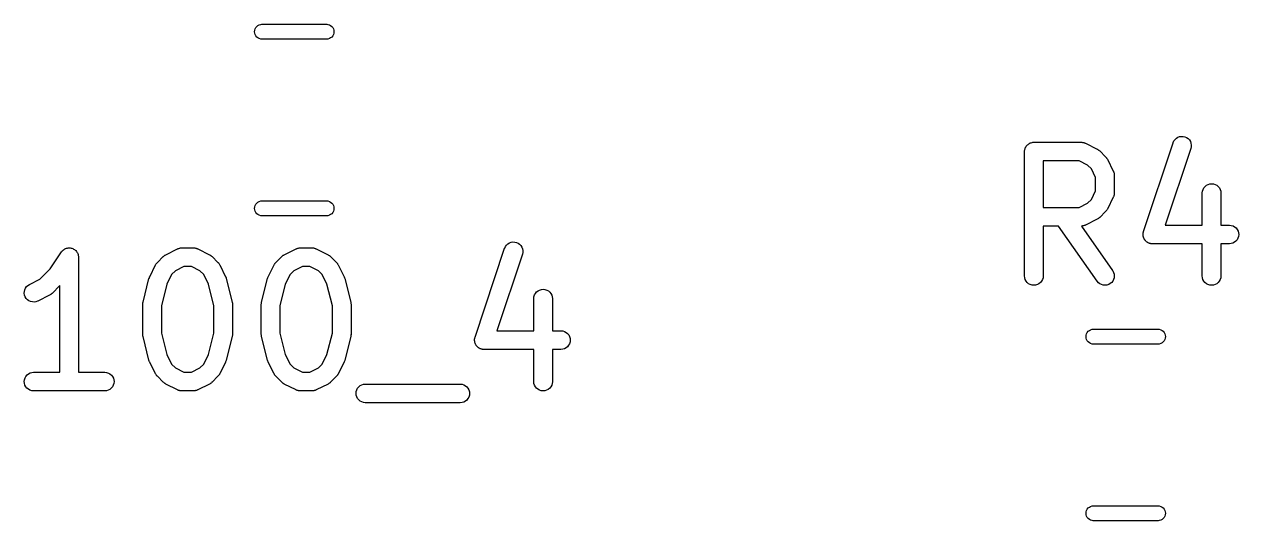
# Model space of a CAD drawing. Extents: x 2.32 to 8.97, y -5.76 to -1.53.
# Drawn here: x 6.1156 to 6.4999, y -3.0971 to -2.94 of the extents above; entities that cross this region are included whole.
import ezdxf

# ---------------------------------------------------------------- set-up
doc = ezdxf.new("R2010")
doc.units = 0
doc.header["$MEASUREMENT"] = 0
doc.layers.add('BLACK', color=7, linetype='CONTINUOUS')

msp = doc.modelspace()

# ---------------------------------------------------------------- linework, layer by layer
at = {"layer": 'BLACK', "linetype": 'CONTINUOUS'}
for p, q in [((6.18845, -2.94235), (6.18849, -2.94188)), ((6.18849, -2.94281), (6.18845, -2.94235)), ((6.18849, -2.94188), (6.18863, -2.94144)), ((6.18863, -2.94326), (6.18849, -2.94281)), ((6.18863, -2.94144), (6.18885, -2.94103)), ((6.18885, -2.94367), (6.18863, -2.94326)), ((6.18885, -2.94103), (6.18914, -2.94067)), ((6.18914, -2.94067), (6.1895, -2.94037)), ((6.1895, -2.94037), (6.18991, -2.94015)), ((6.18991, -2.94015), (6.19036, -2.94002)), ((6.19036, -2.94002), (6.1907, -2.93999)), ((6.1907, -2.93999), (6.2113, -2.93999)), ((6.2113, -2.93999), (6.21164, -2.94002)), ((6.21164, -2.94002), (6.21209, -2.94015)), ((6.21209, -2.94015), (6.2125, -2.94037)), ((6.2125, -2.94037), (6.21286, -2.94067)), ((6.21286, -2.94067), (6.21315, -2.94103)), ((6.21315, -2.94103), (6.21337, -2.94144)), ((6.21337, -2.94326), (6.21315, -2.94367)), ((6.21337, -2.94144), (6.21351, -2.94188)), ((6.21351, -2.94281), (6.21337, -2.94326)), ((6.21351, -2.94188), (6.21355, -2.94235)), ((6.21355, -2.94235), (6.21351, -2.94281)), ((6.18914, -2.94403), (6.18885, -2.94367)), ((6.1895, -2.94432), (6.18914, -2.94403)), ((6.18991, -2.94454), (6.1895, -2.94432)), ((6.19036, -2.94468), (6.18991, -2.94454)), ((6.1907, -2.94471), (6.19036, -2.94468)), ((6.2113, -2.94471), (6.1907, -2.94471)), ((6.21164, -2.94468), (6.2113, -2.94471)), ((6.21209, -2.94454), (6.21164, -2.94468)), ((6.2125, -2.94432), (6.21209, -2.94454)), ((6.21286, -2.94403), (6.2125, -2.94432)), ((6.21315, -2.94367), (6.21286, -2.94403)), ((6.43277, -2.9784), (6.43295, -2.97818)), ((6.43295, -2.97818), (6.43296, -2.97818)), ((6.43296, -2.97818), (6.43297, -2.97817)), ((6.43297, -2.97817), (6.43318, -2.978)), ((6.43318, -2.978), (6.4334, -2.97782)), ((6.4334, -2.97782), (6.43341, -2.97782)), ((6.43341, -2.97781), (6.43366, -2.97768)), ((6.43341, -2.97782), (6.43341, -2.97781)), ((6.43366, -2.97768), (6.43391, -2.97755)), ((6.43391, -2.97755), (6.43392, -2.97755)), ((6.43392, -2.97755), (6.43393, -2.97754)), ((6.43393, -2.97754), (6.43419, -2.97746)), ((6.43419, -2.97746), (6.43446, -2.97738)), ((6.43446, -2.97738), (6.43447, -2.97738)), ((6.43447, -2.97738), (6.43448, -2.97738)), ((6.43448, -2.97738), (6.43475, -2.97735)), ((6.43475, -2.97735), (6.43503, -2.97733)), ((6.43503, -2.97733), (6.45003, -2.97733)), ((6.45003, -2.97733), (6.45007, -2.97733)), ((6.45007, -2.97733), (6.45016, -2.97734)), ((6.45016, -2.97734), (6.45024, -2.97733)), ((6.45024, -2.97733), (6.45044, -2.97737)), ((6.45044, -2.97737), (6.45064, -2.97739)), ((6.45064, -2.97739), (6.45073, -2.97742)), ((6.45073, -2.97742), (6.45081, -2.97743)), ((6.45081, -2.97743), (6.451, -2.9775)), ((6.451, -2.9775), (6.45119, -2.97757)), ((6.45119, -2.97757), (6.45127, -2.97761)), ((6.45127, -2.97761), (6.45135, -2.97764)), ((6.45135, -2.97764), (6.4551, -2.97951)), ((6.46973, -3.00559), (6.4791, -2.97747)), ((6.4791, -2.97747), (6.47911, -2.97743)), ((6.47911, -2.97743), (6.47935, -2.97691)), ((6.47935, -2.97691), (6.47969, -2.97644)), ((6.47969, -2.97644), (6.48012, -2.97605)), ((6.48012, -2.97605), (6.48061, -2.97575)), ((6.48061, -2.97575), (6.48115, -2.97555)), ((6.48115, -2.97555), (6.48172, -2.97546)), ((6.48172, -2.97546), (6.48229, -2.97548)), ((6.48229, -2.97548), (6.48285, -2.97561)), ((6.48285, -2.97561), (6.48338, -2.97585)), ((6.48338, -2.97585), (6.48385, -2.97618)), ((6.48385, -2.97618), (6.48424, -2.9766)), ((6.48424, -2.9766), (6.48455, -2.97709)), ((6.48455, -2.97709), (6.48475, -2.97763)), ((6.48475, -2.97763), (6.48485, -2.9782)), ((6.48485, -2.9782), (6.48483, -2.97878)), ((6.43208, -2.98024), (6.43211, -2.97996)), ((6.43208, -2.98026), (6.43208, -2.98024)), ((6.43208, -2.98028), (6.43208, -2.98026)), ((6.43208, -2.98026), (6.43208, -2.98026)), ((6.43208, -2.98026), (6.43208, -2.98026)), ((6.43208, -3.01965), (6.43208, -2.98028)), ((6.43211, -2.97996), (6.43214, -2.97969)), ((6.43214, -2.97967), (6.43223, -2.9794)), ((6.43214, -2.97968), (6.43214, -2.97967)), ((6.43214, -2.97969), (6.43214, -2.97968)), ((6.43223, -2.9794), (6.43231, -2.97914)), ((6.43231, -2.97913), (6.43232, -2.97912)), ((6.43231, -2.97914), (6.43231, -2.97913)), ((6.43232, -2.97912), (6.43245, -2.97887)), ((6.43245, -2.97887), (6.43258, -2.97863)), ((6.43258, -2.97863), (6.43259, -2.97862)), ((6.43259, -2.97862), (6.4326, -2.97861)), ((6.4326, -2.97861), (6.43277, -2.9784)), ((6.4551, -2.97951), (6.45514, -2.97953)), ((6.45514, -2.97953), (6.45528, -2.97962)), ((6.45528, -2.97962), (6.45542, -2.9797)), ((6.45542, -2.9797), (6.45552, -2.97978)), ((6.45552, -2.97978), (6.45562, -2.97985)), ((6.45562, -2.97985), (6.45574, -2.97996)), ((6.45574, -2.97996), (6.45587, -2.98007)), ((6.45587, -2.98007), (6.45774, -2.98194)), ((6.45774, -2.98194), (6.45777, -2.98197)), ((6.45777, -2.98197), (6.45787, -2.9821)), ((6.4847, -2.97934), (6.47662, -3.00357)), ((6.48483, -2.97878), (6.4847, -2.97934)), ((6.43798, -2.98323), (6.43798, -2.99795)), ((6.44933, -2.98323), (6.43798, -2.98323)), ((6.45203, -2.98458), (6.44933, -2.98323)), ((6.45323, -2.98578), (6.45203, -2.98458)), ((6.45458, -2.98848), (6.45323, -2.98578)), ((6.45787, -2.9821), (6.45799, -2.98222)), ((6.45799, -2.98222), (6.45805, -2.98232)), ((6.45805, -2.98232), (6.45813, -2.98242)), ((6.45813, -2.98242), (6.45821, -2.98257)), ((6.45821, -2.98257), (6.4583, -2.98271)), ((6.4583, -2.98271), (6.46017, -2.98646)), ((6.45458, -2.99271), (6.45458, -2.98848)), ((6.46017, -2.98646), (6.46019, -2.9865)), ((6.46019, -2.9865), (6.46022, -2.98658)), ((6.46022, -2.98658), (6.46026, -2.98665)), ((6.46026, -2.98665), (6.46032, -2.98685)), ((6.46032, -2.98685), (6.46039, -2.98704)), ((6.46039, -2.98704), (6.4604, -2.98712)), ((6.4604, -2.98712), (6.46043, -2.98721)), ((6.46043, -2.98721), (6.46045, -2.98741)), ((6.46045, -2.98741), (6.46048, -2.98761)), ((6.46048, -2.98761), (6.46047, -2.98769)), ((6.46047, -2.98769), (6.46048, -2.98778)), ((6.46048, -2.98778), (6.46048, -2.9934)), ((6.45323, -2.9954), (6.45458, -2.99271)), ((6.46048, -2.99344), (6.46047, -2.99353)), ((6.46047, -2.99353), (6.46047, -2.99362)), ((6.46048, -2.9934), (6.46048, -2.99344)), ((6.48832, -2.99336), (6.48839, -2.99279)), ((6.48832, -2.9934), (6.48832, -2.99336)), ((6.48832, -3.00357), (6.48832, -2.9934)), ((6.48839, -2.99279), (6.48856, -2.99224)), ((6.48856, -2.99224), (6.48884, -2.99173)), ((6.48884, -2.99173), (6.48921, -2.99129)), ((6.48921, -2.99129), (6.48966, -2.99093)), ((6.48966, -2.99093), (6.49017, -2.99067)), ((6.49017, -2.99067), (6.49072, -2.9905)), ((6.49072, -2.9905), (6.4913, -2.99045)), ((6.4913, -2.99045), (6.49187, -2.99051)), ((6.49187, -2.99051), (6.49242, -2.99068)), ((6.49242, -2.99068), (6.49293, -2.99095)), ((6.49293, -2.99095), (6.49337, -2.99132)), ((6.49337, -2.99132), (6.49373, -2.99177)), ((6.49373, -2.99177), (6.494, -2.99228)), ((6.494, -2.99228), (6.49417, -2.99283)), ((6.49417, -2.99283), (6.49423, -2.9934)), ((6.49423, -2.9934), (6.49423, -3.00357)), ((6.18849, -2.99779), (6.18863, -2.99734)), ((6.18863, -2.99734), (6.18885, -2.99693)), ((6.18885, -2.99693), (6.18914, -2.99657)), ((6.18914, -2.99657), (6.1895, -2.99628)), ((6.1895, -2.99628), (6.18991, -2.99606)), ((6.18991, -2.99606), (6.19036, -2.99592)), ((6.19036, -2.99592), (6.1907, -2.99589)), ((6.1907, -2.99589), (6.2113, -2.99589)), ((6.2113, -2.99589), (6.21164, -2.99592)), ((6.21164, -2.99592), (6.21209, -2.99606)), ((6.21209, -2.99606), (6.2125, -2.99628)), ((6.2125, -2.99628), (6.21286, -2.99657)), ((6.21286, -2.99657), (6.21315, -2.99693)), ((6.21315, -2.99693), (6.21337, -2.99734)), ((6.21337, -2.99734), (6.21351, -2.99779)), ((6.44933, -2.99795), (6.45203, -2.9966)), ((6.45203, -2.9966), (6.45323, -2.9954)), ((6.46017, -2.99472), (6.4583, -2.99847)), ((6.4602, -2.99464), (6.46017, -2.99472)), ((6.46024, -2.99457), (6.4602, -2.99464)), ((6.4603, -2.99437), (6.46024, -2.99457)), ((6.46038, -2.99419), (6.4603, -2.99437)), ((6.46039, -2.9941), (6.46038, -2.99419)), ((6.46042, -2.99402), (6.46039, -2.9941)), ((6.46044, -2.99382), (6.46042, -2.99402)), ((6.46047, -2.99362), (6.46044, -2.99382)), ((6.18845, -2.99825), (6.18849, -2.99779)), ((6.18849, -2.99872), (6.18845, -2.99825)), ((6.18863, -2.99916), (6.18849, -2.99872)), ((6.18885, -2.99957), (6.18863, -2.99916)), ((6.18914, -2.99993), (6.18885, -2.99957)), ((6.1895, -3.00023), (6.18914, -2.99993)), ((6.18991, -3.00045), (6.1895, -3.00023)), ((6.19036, -3.00058), (6.18991, -3.00045)), ((6.1907, -3.00061), (6.19036, -3.00058)), ((6.2113, -3.00061), (6.1907, -3.00061)), ((6.21164, -3.00058), (6.2113, -3.00061)), ((6.21209, -3.00045), (6.21164, -3.00058)), ((6.2125, -3.00023), (6.21209, -3.00045)), ((6.21286, -2.99993), (6.2125, -3.00023)), ((6.21315, -2.99957), (6.21286, -2.99993)), ((6.21337, -2.99916), (6.21315, -2.99957)), ((6.21351, -2.99872), (6.21337, -2.99916)), ((6.21351, -2.99779), (6.21355, -2.99825)), ((6.21355, -2.99825), (6.21351, -2.99872)), ((6.43798, -2.99795), (6.44933, -2.99795)), ((6.45571, -3.00125), (6.45559, -3.00136)), ((6.45584, -3.00114), (6.45571, -3.00125)), ((6.45587, -3.00112), (6.45584, -3.00114)), ((6.45774, -2.99924), (6.45587, -3.00112)), ((6.45785, -2.99911), (6.45774, -2.99924)), ((6.45796, -2.99899), (6.45785, -2.99911)), ((6.45803, -2.99889), (6.45796, -2.99899)), ((6.45811, -2.9988), (6.45803, -2.99889)), ((6.45819, -2.99865), (6.45811, -2.9988)), ((6.45828, -2.99851), (6.45819, -2.99865)), ((6.4583, -2.99847), (6.45828, -2.99851)), ((6.44287, -3.00385), (6.43798, -3.00385)), ((6.43798, -3.00385), (6.43798, -3.01965)), ((6.45511, -3.02134), (6.44287, -3.00385)), ((6.45012, -3.00385), (6.45007, -3.00385)), ((6.45007, -3.00385), (6.45995, -3.01796)), ((6.4502, -3.00385), (6.45012, -3.00385)), ((6.4504, -3.00382), (6.4502, -3.00385)), ((6.4506, -3.0038), (6.4504, -3.00382)), ((6.45069, -3.00377), (6.4506, -3.0038)), ((6.45077, -3.00376), (6.45069, -3.00377)), ((6.45096, -3.00369), (6.45077, -3.00376)), ((6.45115, -3.00363), (6.45096, -3.00369)), ((6.45123, -3.00359), (6.45115, -3.00363)), ((6.45131, -3.00356), (6.45123, -3.00359)), ((6.45135, -3.00354), (6.45131, -3.00356)), ((6.4551, -3.00167), (6.45135, -3.00354)), ((6.45524, -3.00158), (6.4551, -3.00167)), ((6.45539, -3.0015), (6.45524, -3.00158)), ((6.45548, -3.00143), (6.45539, -3.0015)), ((6.45559, -3.00136), (6.45548, -3.00143)), ((6.47662, -3.00357), (6.48832, -3.00357)), ((6.49423, -3.00357), (6.4969, -3.00357)), ((6.4969, -3.00357), (6.49694, -3.00357)), ((6.49694, -3.00357), (6.49751, -3.00364)), ((6.49751, -3.00364), (6.49806, -3.00381)), ((6.49806, -3.00381), (6.49857, -3.00409)), ((6.49857, -3.00409), (6.49901, -3.00446)), ((6.49901, -3.00446), (6.49937, -3.00491)), ((6.49937, -3.00491), (6.49964, -3.00542)), ((6.26907, -3.00917), (6.26961, -3.00897)), ((6.26961, -3.00897), (6.27018, -3.00888)), ((6.27018, -3.00888), (6.27076, -3.0089)), ((6.27076, -3.0089), (6.27132, -3.00903)), ((6.46957, -3.00651), (6.46959, -3.00633)), ((6.46958, -3.00662), (6.46957, -3.00651)), ((6.46958, -3.00673), (6.46958, -3.00662)), ((6.46961, -3.0069), (6.46958, -3.00673)), ((6.46959, -3.00633), (6.4696, -3.00615)), ((6.4696, -3.00615), (6.46962, -3.00604)), ((6.46963, -3.00708), (6.46961, -3.0069)), ((6.46962, -3.00604), (6.46963, -3.00593)), ((6.46963, -3.00593), (6.46969, -3.00576)), ((6.46966, -3.00719), (6.46963, -3.00708)), ((6.46968, -3.0073), (6.46966, -3.00719)), ((6.46974, -3.00746), (6.46968, -3.0073)), ((6.46969, -3.00576), (6.46973, -3.00559)), ((6.46979, -3.00763), (6.46974, -3.00746)), ((6.46984, -3.00773), (6.46979, -3.00763)), ((6.46988, -3.00784), (6.46984, -3.00773)), ((6.46997, -3.00799), (6.46988, -3.00784)), ((6.47006, -3.00814), (6.46997, -3.00799)), ((6.47013, -3.00823), (6.47006, -3.00814)), ((6.47019, -3.00833), (6.47013, -3.00823)), ((6.47031, -3.00845), (6.47019, -3.00833)), ((6.47042, -3.00859), (6.47031, -3.00845)), ((6.4705, -3.00866), (6.47042, -3.00859)), ((6.47058, -3.00875), (6.4705, -3.00866)), ((6.47072, -3.00885), (6.47058, -3.00875)), ((6.47086, -3.00896), (6.47072, -3.00885)), ((6.47096, -3.00902), (6.47086, -3.00896)), ((6.49853, -3.00899), (6.49802, -3.00926)), ((6.49898, -3.00862), (6.49853, -3.00899)), ((6.49935, -3.00818), (6.49898, -3.00862)), ((6.49962, -3.00767), (6.49935, -3.00818)), ((6.49979, -3.00712), (6.49962, -3.00767)), ((6.49964, -3.00542), (6.4998, -3.00597)), ((6.49985, -3.00655), (6.49979, -3.00712)), ((6.4998, -3.00597), (6.49985, -3.00655)), ((6.12371, -3.01744), (6.1273, -3.01206)), ((6.1273, -3.01206), (6.12732, -3.01203)), ((6.12732, -3.01203), (6.12732, -3.01203)), ((6.12732, -3.01203), (6.12732, -3.01203)), ((6.12732, -3.01203), (6.12733, -3.01203)), ((6.12733, -3.01203), (6.12751, -3.01181)), ((6.12751, -3.01181), (6.12769, -3.01159)), ((6.12769, -3.01159), (6.12769, -3.01159)), ((6.12769, -3.01159), (6.1277, -3.01159)), ((6.1277, -3.01159), (6.12793, -3.0114)), ((6.12793, -3.0114), (6.12814, -3.01123)), ((6.12814, -3.01123), (6.12814, -3.01123)), ((6.12814, -3.01123), (6.12815, -3.01123)), ((6.12815, -3.01123), (6.12841, -3.01109)), ((6.12841, -3.01109), (6.12865, -3.01096)), ((6.12865, -3.01096), (6.12865, -3.01096)), ((6.12865, -3.01096), (6.12866, -3.01096)), ((6.12866, -3.01096), (6.12894, -3.01088)), ((6.12894, -3.01088), (6.12921, -3.0108)), ((6.12921, -3.0108), (6.12949, -3.01077)), ((6.12921, -3.0108), (6.12921, -3.0108)), ((6.12921, -3.0108), (6.12921, -3.0108)), ((6.12949, -3.01077), (6.12978, -3.01075)), ((6.12978, -3.01075), (6.12978, -3.01075)), ((6.12978, -3.01075), (6.13008, -3.01078)), ((6.12978, -3.01075), (6.12978, -3.01075)), ((6.13008, -3.01078), (6.13035, -3.01081)), ((6.13035, -3.01081), (6.13035, -3.01081)), ((6.13035, -3.01081), (6.13036, -3.01081)), ((6.13036, -3.01081), (6.13065, -3.0109)), ((6.13065, -3.0109), (6.1309, -3.01098)), ((6.1309, -3.01098), (6.13091, -3.01098)), ((6.13091, -3.01098), (6.13091, -3.01098)), ((6.13091, -3.01098), (6.13116, -3.01112)), ((6.13116, -3.01112), (6.13141, -3.01125)), ((6.13141, -3.01125), (6.13141, -3.01125)), ((6.13141, -3.01125), (6.13141, -3.01126)), ((6.13141, -3.01126), (6.13163, -3.01144)), ((6.13163, -3.01144), (6.13185, -3.01162)), ((6.13185, -3.01162), (6.13186, -3.01162)), ((6.13186, -3.01162), (6.13186, -3.01162)), ((6.13186, -3.01162), (6.13205, -3.01186)), ((6.13205, -3.01186), (6.13222, -3.01207)), ((6.13222, -3.01207), (6.13222, -3.01207)), ((6.13222, -3.01207), (6.13222, -3.01207)), ((6.13222, -3.01207), (6.13237, -3.01234)), ((6.13237, -3.01234), (6.13249, -3.01258)), ((6.13249, -3.01258), (6.13249, -3.01258)), ((6.13249, -3.01258), (6.13249, -3.01258)), ((6.13249, -3.01258), (6.13257, -3.01286)), ((6.16031, -3.01293), (6.16406, -3.01106)), ((6.16406, -3.01106), (6.1641, -3.01104)), ((6.1641, -3.01104), (6.16418, -3.01101)), ((6.16418, -3.01101), (6.16425, -3.01097)), ((6.16425, -3.01097), (6.16445, -3.01091)), ((6.16445, -3.01091), (6.16464, -3.01084)), ((6.16464, -3.01084), (6.16472, -3.01083)), ((6.16472, -3.01083), (6.16481, -3.0108)), ((6.16481, -3.0108), (6.16501, -3.01078)), ((6.16501, -3.01078), (6.16521, -3.01075)), ((6.16521, -3.01075), (6.16529, -3.01076)), ((6.16529, -3.01076), (6.16538, -3.01075)), ((6.16538, -3.01075), (6.16913, -3.01075)), ((6.16913, -3.01075), (6.16917, -3.01075)), ((6.16917, -3.01075), (6.16926, -3.01076)), ((6.16926, -3.01076), (6.16934, -3.01076)), ((6.16934, -3.01076), (6.16954, -3.01079)), ((6.16954, -3.01079), (6.16974, -3.01081)), ((6.16974, -3.01081), (6.16983, -3.01084)), ((6.16983, -3.01084), (6.16991, -3.01085)), ((6.16991, -3.01085), (6.1701, -3.01093)), ((6.1701, -3.01093), (6.17029, -3.01099)), ((6.17029, -3.01099), (6.17037, -3.01103)), ((6.17037, -3.01103), (6.17045, -3.01106)), ((6.17045, -3.01106), (6.1742, -3.01293)), ((6.1978, -3.01293), (6.20155, -3.01106)), ((6.20155, -3.01106), (6.20159, -3.01104)), ((6.20159, -3.01104), (6.20167, -3.01101)), ((6.20167, -3.01101), (6.20175, -3.01097)), ((6.20175, -3.01097), (6.20194, -3.01091)), ((6.20194, -3.01091), (6.20213, -3.01084)), ((6.20213, -3.01084), (6.20222, -3.01083)), ((6.20222, -3.01083), (6.2023, -3.0108)), ((6.2023, -3.0108), (6.2025, -3.01078)), ((6.2025, -3.01078), (6.2027, -3.01075)), ((6.2027, -3.01075), (6.20279, -3.01076)), ((6.20279, -3.01076), (6.20287, -3.01075)), ((6.20287, -3.01075), (6.20662, -3.01075)), ((6.20662, -3.01075), (6.20667, -3.01075)), ((6.20667, -3.01075), (6.20675, -3.01076)), ((6.20675, -3.01076), (6.20684, -3.01076)), ((6.20684, -3.01076), (6.20704, -3.01079)), ((6.20704, -3.01079), (6.20724, -3.01081)), ((6.20724, -3.01081), (6.20732, -3.01084)), ((6.20732, -3.01084), (6.20741, -3.01085)), ((6.20741, -3.01085), (6.2076, -3.01093)), ((6.2076, -3.01093), (6.20779, -3.01099)), ((6.20779, -3.01099), (6.20786, -3.01103)), ((6.20786, -3.01103), (6.20794, -3.01106)), ((6.20794, -3.01106), (6.21169, -3.01293)), ((6.25819, -3.03901), (6.26757, -3.01089)), ((6.27317, -3.01276), (6.26509, -3.03699)), ((6.26757, -3.01089), (6.26758, -3.01085)), ((6.26758, -3.01085), (6.26782, -3.01033)), ((6.26782, -3.01033), (6.26816, -3.00986)), ((6.26816, -3.00986), (6.26858, -3.00947)), ((6.26858, -3.00947), (6.26907, -3.00917)), ((6.27132, -3.00903), (6.27184, -3.00927)), ((6.27184, -3.00927), (6.27231, -3.00961)), ((6.27231, -3.00961), (6.27271, -3.01003)), ((6.27271, -3.01003), (6.27301, -3.01051)), ((6.27301, -3.01051), (6.27322, -3.01105)), ((6.2733, -3.0122), (6.27317, -3.01276)), ((6.27322, -3.01105), (6.27331, -3.01162)), ((6.27331, -3.01162), (6.2733, -3.0122)), ((6.47105, -3.00908), (6.47096, -3.00902)), ((6.47121, -3.00916), (6.47105, -3.00908)), ((6.47136, -3.00924), (6.47121, -3.00916)), ((6.47147, -3.00927), (6.47136, -3.00924)), ((6.47157, -3.00932), (6.47147, -3.00927)), ((6.47175, -3.00936), (6.47157, -3.00932)), ((6.47191, -3.00941), (6.47175, -3.00936)), ((6.47202, -3.00943), (6.47191, -3.00941)), ((6.47213, -3.00945), (6.47202, -3.00943)), ((6.47231, -3.00946), (6.47213, -3.00945)), ((6.47249, -3.00948), (6.47231, -3.00946)), ((6.47253, -3.00948), (6.47249, -3.00948)), ((6.48832, -3.00948), (6.47253, -3.00948)), ((6.48832, -3.01965), (6.48832, -3.00948)), ((6.4969, -3.00948), (6.49423, -3.00948)), ((6.49423, -3.00948), (6.49423, -3.01965)), ((6.49747, -3.00942), (6.4969, -3.00948)), ((6.49802, -3.00926), (6.49747, -3.00942)), ((6.13257, -3.01286), (6.13266, -3.01313)), ((6.13266, -3.01313), (6.13266, -3.01313)), ((6.13266, -3.01313), (6.13266, -3.01313)), ((6.13266, -3.01313), (6.13268, -3.01342)), ((6.13268, -3.01342), (6.13271, -3.0137)), ((6.13271, -3.0137), (6.13271, -3.05012)), ((6.15524, -3.01988), (6.15711, -3.01613)), ((6.15711, -3.01613), (6.15713, -3.01609)), ((6.15713, -3.01609), (6.15722, -3.01595)), ((6.15722, -3.01595), (6.1573, -3.01581)), ((6.1573, -3.01581), (6.15738, -3.01571)), ((6.15738, -3.01571), (6.15745, -3.01561)), ((6.15745, -3.01561), (6.15756, -3.01549)), ((6.15756, -3.01549), (6.15767, -3.01536)), ((6.15767, -3.01536), (6.15954, -3.01349)), ((6.15954, -3.01349), (6.15957, -3.01346)), ((6.15957, -3.01346), (6.1597, -3.01336)), ((6.1597, -3.01336), (6.15982, -3.01324)), ((6.15982, -3.01324), (6.15993, -3.01318)), ((6.15993, -3.01318), (6.16002, -3.0131)), ((6.16002, -3.0131), (6.16017, -3.01302)), ((6.16017, -3.01302), (6.16031, -3.01293)), ((6.16608, -3.01665), (6.16338, -3.018)), ((6.16843, -3.01665), (6.16608, -3.01665)), ((6.17113, -3.018), (6.16843, -3.01665)), ((6.1742, -3.01293), (6.17424, -3.01295)), ((6.17424, -3.01295), (6.17437, -3.01304)), ((6.17437, -3.01304), (6.17452, -3.01312)), ((6.17452, -3.01312), (6.17462, -3.0132)), ((6.17462, -3.0132), (6.17472, -3.01327)), ((6.17472, -3.01327), (6.17484, -3.01338)), ((6.17484, -3.01338), (6.17497, -3.01349)), ((6.17497, -3.01349), (6.17684, -3.01536)), ((6.17684, -3.01536), (6.17687, -3.01539)), ((6.17687, -3.01539), (6.17697, -3.01552)), ((6.17697, -3.01552), (6.17709, -3.01564)), ((6.17709, -3.01564), (6.17715, -3.01575)), ((6.17715, -3.01575), (6.17723, -3.01584)), ((6.17723, -3.01584), (6.17731, -3.01599)), ((6.17731, -3.01599), (6.17739, -3.01613)), ((6.17739, -3.01613), (6.17927, -3.01988)), ((6.19273, -3.01988), (6.19461, -3.01613)), ((6.19461, -3.01613), (6.19463, -3.01609)), ((6.19463, -3.01609), (6.19472, -3.01595)), ((6.19472, -3.01595), (6.1948, -3.01581)), ((6.1948, -3.01581), (6.19487, -3.01571)), ((6.19487, -3.01571), (6.19494, -3.01561)), ((6.19494, -3.01561), (6.19506, -3.01549)), ((6.19506, -3.01549), (6.19516, -3.01536)), ((6.19516, -3.01536), (6.19704, -3.01349)), ((6.19704, -3.01349), (6.19707, -3.01346)), ((6.19707, -3.01346), (6.1972, -3.01336)), ((6.1972, -3.01336), (6.19732, -3.01324)), ((6.19732, -3.01324), (6.19742, -3.01318)), ((6.19742, -3.01318), (6.19752, -3.0131)), ((6.19752, -3.0131), (6.19766, -3.01302)), ((6.19766, -3.01302), (6.1978, -3.01293)), ((6.20357, -3.01665), (6.20087, -3.018)), ((6.20593, -3.01665), (6.20357, -3.01665)), ((6.20862, -3.018), (6.20593, -3.01665)), ((6.21169, -3.01293), (6.21173, -3.01295)), ((6.21173, -3.01295), (6.21187, -3.01304)), ((6.21187, -3.01304), (6.21202, -3.01312)), ((6.21202, -3.01312), (6.21211, -3.0132)), ((6.21211, -3.0132), (6.21221, -3.01327)), ((6.21221, -3.01327), (6.21233, -3.01338)), ((6.21233, -3.01338), (6.21246, -3.01349)), ((6.21246, -3.01349), (6.21434, -3.01536)), ((6.21434, -3.01536), (6.21437, -3.01539)), ((6.21437, -3.01539), (6.21447, -3.01552)), ((6.21447, -3.01552), (6.21458, -3.01564)), ((6.21458, -3.01564), (6.21465, -3.01575)), ((6.21465, -3.01575), (6.21472, -3.01584)), ((6.21472, -3.01584), (6.2148, -3.01599)), ((6.2148, -3.01599), (6.21489, -3.01613)), ((6.21489, -3.01613), (6.21676, -3.01988)), ((6.12051, -3.02065), (6.12371, -3.01744)), ((6.15314, -3.02798), (6.15502, -3.02048)), ((6.15502, -3.02048), (6.15503, -3.02044)), ((6.15503, -3.02042), (6.15513, -3.02016)), ((6.15503, -3.02043), (6.15503, -3.02042)), ((6.15503, -3.02044), (6.15503, -3.02043)), ((6.15513, -3.02016), (6.15523, -3.0199)), ((6.15523, -3.01989), (6.15524, -3.01988)), ((6.15523, -3.0199), (6.15523, -3.01989)), ((6.16218, -3.0192), (6.16067, -3.02223)), ((6.16338, -3.018), (6.16218, -3.0192)), ((6.17233, -3.0192), (6.17113, -3.018)), ((6.17384, -3.02223), (6.17233, -3.0192)), ((6.17927, -3.01988), (6.17929, -3.01992)), ((6.17929, -3.01992), (6.17929, -3.01993)), ((6.17929, -3.01993), (6.1793, -3.01994)), ((6.1793, -3.01994), (6.17939, -3.0202)), ((6.17939, -3.0202), (6.17949, -3.02046)), ((6.17949, -3.02046), (6.17949, -3.02047)), ((6.17949, -3.02047), (6.17949, -3.02048)), ((6.17949, -3.02048), (6.18137, -3.02798)), ((6.19064, -3.02798), (6.19251, -3.02048)), ((6.19251, -3.02048), (6.19252, -3.02044)), ((6.19252, -3.02044), (6.19253, -3.02043)), ((6.19253, -3.02042), (6.19263, -3.02016)), ((6.19253, -3.02043), (6.19253, -3.02042)), ((6.19263, -3.02016), (6.19272, -3.0199)), ((6.19272, -3.0199), (6.19273, -3.01989)), ((6.19273, -3.01989), (6.19273, -3.01988)), ((6.19968, -3.0192), (6.19816, -3.02223)), ((6.20087, -3.018), (6.19968, -3.0192)), ((6.20982, -3.0192), (6.20862, -3.018)), ((6.21134, -3.02223), (6.20982, -3.0192)), ((6.21676, -3.01988), (6.21678, -3.01992)), ((6.21678, -3.01992), (6.21679, -3.01993)), ((6.21679, -3.01993), (6.21679, -3.01994)), ((6.21679, -3.01994), (6.21689, -3.0202)), ((6.21689, -3.0202), (6.21698, -3.02046)), ((6.21698, -3.02046), (6.21698, -3.02047)), ((6.21698, -3.02047), (6.21699, -3.02048)), ((6.21699, -3.02048), (6.21886, -3.02798)), ((6.43214, -3.02022), (6.43208, -3.01965)), ((6.4323, -3.02077), (6.43214, -3.02022)), ((6.43792, -3.02026), (6.43775, -3.02081)), ((6.43798, -3.01969), (6.43792, -3.02026)), ((6.43798, -3.01965), (6.43798, -3.01969)), ((6.45995, -3.01796), (6.45997, -3.01799)), ((6.45997, -3.01799), (6.46025, -3.0185)), ((6.46025, -3.0185), (6.46042, -3.01905)), ((6.46043, -3.02019), (6.46027, -3.02075)), ((6.46042, -3.01905), (6.46048, -3.01962)), ((6.46048, -3.01962), (6.46043, -3.02019)), ((6.48838, -3.02022), (6.48832, -3.01965)), ((6.48854, -3.02077), (6.48838, -3.02022)), ((6.49416, -3.02026), (6.49399, -3.02081)), ((6.49423, -3.01969), (6.49416, -3.02026)), ((6.49423, -3.01965), (6.49423, -3.01969)), ((6.11558, -3.02457), (6.11571, -3.02401)), ((6.11571, -3.02401), (6.11595, -3.02348)), ((6.11595, -3.02348), (6.11628, -3.02301)), ((6.11628, -3.02301), (6.1167, -3.02262)), ((6.1167, -3.02262), (6.11719, -3.02231)), ((6.11719, -3.02231), (6.12051, -3.02065)), ((6.12681, -3.0227), (6.12435, -3.02516)), ((6.12681, -3.05012), (6.12681, -3.0227)), ((6.16067, -3.02223), (6.15896, -3.02906)), ((6.17555, -3.02906), (6.17384, -3.02223)), ((6.19816, -3.02223), (6.19645, -3.02906)), ((6.21305, -3.02906), (6.21134, -3.02223)), ((6.27767, -3.02471), (6.27812, -3.02435)), ((6.27812, -3.02435), (6.27863, -3.02409)), ((6.27863, -3.02409), (6.27919, -3.02392)), ((6.27919, -3.02392), (6.27976, -3.02387)), ((6.27976, -3.02387), (6.28033, -3.02393)), ((6.28033, -3.02393), (6.28088, -3.0241)), ((6.28088, -3.0241), (6.28139, -3.02438)), ((6.43257, -3.02128), (6.4323, -3.02077)), ((6.43294, -3.02173), (6.43257, -3.02128)), ((6.43338, -3.0221), (6.43294, -3.02173)), ((6.43389, -3.02237), (6.43338, -3.0221)), ((6.43444, -3.02254), (6.43389, -3.02237)), ((6.43501, -3.0226), (6.43444, -3.02254)), ((6.43558, -3.02255), (6.43501, -3.0226)), ((6.43614, -3.02239), (6.43558, -3.02255)), ((6.43665, -3.02212), (6.43614, -3.02239)), ((6.4371, -3.02176), (6.43665, -3.02212)), ((6.43747, -3.02132), (6.4371, -3.02176)), ((6.43775, -3.02081), (6.43747, -3.02132)), ((6.45548, -3.02178), (6.45511, -3.02134)), ((6.45594, -3.02214), (6.45548, -3.02178)), ((6.45645, -3.0224), (6.45594, -3.02214)), ((6.45701, -3.02256), (6.45645, -3.0224)), ((6.45758, -3.0226), (6.45701, -3.02256)), ((6.45815, -3.02254), (6.45758, -3.0226)), ((6.4587, -3.02236), (6.45815, -3.02254)), ((6.45921, -3.02208), (6.4587, -3.02236)), ((6.45965, -3.02171), (6.45921, -3.02208)), ((6.46, -3.02126), (6.45965, -3.02171)), ((6.46027, -3.02075), (6.46, -3.02126)), ((6.48882, -3.02128), (6.48854, -3.02077)), ((6.48918, -3.02173), (6.48882, -3.02128)), ((6.48962, -3.0221), (6.48918, -3.02173)), ((6.49013, -3.02237), (6.48962, -3.0221)), ((6.49068, -3.02254), (6.49013, -3.02237)), ((6.49125, -3.0226), (6.49068, -3.02254)), ((6.49183, -3.02255), (6.49125, -3.0226)), ((6.49238, -3.02239), (6.49183, -3.02255)), ((6.49289, -3.02212), (6.49238, -3.02239)), ((6.49334, -3.02176), (6.49289, -3.02212)), ((6.49371, -3.02132), (6.49334, -3.02176)), ((6.49399, -3.02081), (6.49371, -3.02132)), ((6.11556, -3.02514), (6.11558, -3.02457)), ((6.11566, -3.02571), (6.11556, -3.02514)), ((6.11586, -3.02625), (6.11566, -3.02571)), ((6.11616, -3.02674), (6.11586, -3.02625)), ((6.11656, -3.02716), (6.11616, -3.02674)), ((6.11702, -3.0275), (6.11656, -3.02716)), ((6.11755, -3.02774), (6.11702, -3.0275)), ((6.11811, -3.02787), (6.11755, -3.02774)), ((6.11868, -3.0279), (6.11811, -3.02787)), ((6.11925, -3.02781), (6.11868, -3.0279)), ((6.11979, -3.02761), (6.11925, -3.02781)), ((6.11983, -3.02759), (6.11979, -3.02761)), ((6.12358, -3.02572), (6.11983, -3.02759)), ((6.12372, -3.02563), (6.12358, -3.02572)), ((6.12387, -3.02555), (6.12372, -3.02563)), ((6.12396, -3.02547), (6.12387, -3.02555)), ((6.12407, -3.02541), (6.12396, -3.02547)), ((6.12419, -3.02529), (6.12407, -3.02541)), ((6.12432, -3.02519), (6.12419, -3.02529)), ((6.12435, -3.02516), (6.12432, -3.02519)), ((6.15309, -3.02832), (6.15312, -3.02809)), ((6.15312, -3.02809), (6.15313, -3.02803)), ((6.15313, -3.02803), (6.15314, -3.02798)), ((6.18137, -3.02798), (6.18138, -3.02802)), ((6.18138, -3.02802), (6.18138, -3.02807)), ((6.18138, -3.02807), (6.1814, -3.02813)), ((6.1814, -3.02813), (6.18142, -3.02836)), ((6.19059, -3.02832), (6.19061, -3.02809)), ((6.19061, -3.02809), (6.19063, -3.02803)), ((6.19063, -3.02803), (6.19064, -3.02798)), ((6.21886, -3.02798), (6.21887, -3.02802)), ((6.21887, -3.02802), (6.21888, -3.02807)), ((6.21888, -3.02807), (6.21889, -3.02813)), ((6.21889, -3.02813), (6.21892, -3.02836)), ((6.27679, -3.02678), (6.27685, -3.02621)), ((6.27679, -3.02682), (6.27679, -3.02678)), ((6.27679, -3.03699), (6.27679, -3.02682)), ((6.27685, -3.02621), (6.27703, -3.02566)), ((6.27703, -3.02566), (6.2773, -3.02516)), ((6.2773, -3.02516), (6.27767, -3.02471)), ((6.28139, -3.02438), (6.28184, -3.02474)), ((6.28184, -3.02474), (6.2822, -3.02519)), ((6.2822, -3.02519), (6.28247, -3.0257)), ((6.28247, -3.0257), (6.28264, -3.02625)), ((6.28264, -3.02625), (6.28269, -3.02682)), ((6.28269, -3.02682), (6.28269, -3.03699)), ((6.15305, -3.02866), (6.15306, -3.02861)), ((6.15305, -3.0287), (6.15305, -3.02866)), ((6.15305, -3.03807), (6.15305, -3.0287)), ((6.15306, -3.02855), (6.15309, -3.02832)), ((6.15306, -3.02861), (6.15306, -3.02855)), ((6.15896, -3.02906), (6.15896, -3.03771)), ((6.17555, -3.03771), (6.17555, -3.02906)), ((6.18142, -3.02836), (6.18145, -3.02859)), ((6.18145, -3.02859), (6.18145, -3.02865)), ((6.18145, -3.02865), (6.18146, -3.0287)), ((6.18146, -3.0287), (6.18146, -3.03807)), ((6.19055, -3.02855), (6.19059, -3.02832)), ((6.19055, -3.02861), (6.19055, -3.02855)), ((6.19055, -3.02866), (6.19055, -3.02861)), ((6.19055, -3.0287), (6.19055, -3.02866)), ((6.19055, -3.03807), (6.19055, -3.0287)), ((6.19645, -3.02906), (6.19645, -3.03771)), ((6.21305, -3.03771), (6.21305, -3.02906)), ((6.21892, -3.02836), (6.21895, -3.02859)), ((6.21895, -3.02859), (6.21895, -3.02865)), ((6.21895, -3.02865), (6.21895, -3.0287)), ((6.21895, -3.0287), (6.21895, -3.03807)), ((6.15306, -3.03813), (6.15305, -3.03807)), ((6.15305, -3.03818), (6.15306, -3.03813)), ((6.15309, -3.03841), (6.15305, -3.03818)), ((6.15311, -3.03865), (6.15309, -3.03841)), ((6.15312, -3.0387), (6.15311, -3.03865)), ((6.15313, -3.03875), (6.15312, -3.0387)), ((6.15314, -3.03879), (6.15313, -3.03875)), ((6.15502, -3.04629), (6.15314, -3.03879)), ((6.15896, -3.03771), (6.16067, -3.04454)), ((6.17384, -3.04454), (6.17555, -3.03771)), ((6.18137, -3.03879), (6.17949, -3.04629)), ((6.18138, -3.03874), (6.18137, -3.03879)), ((6.18139, -3.03869), (6.18138, -3.03874)), ((6.18142, -3.03845), (6.18139, -3.03869)), ((6.18145, -3.03822), (6.18142, -3.03845)), ((6.18146, -3.03811), (6.18145, -3.03817)), ((6.18145, -3.03817), (6.18145, -3.03822)), ((6.18146, -3.03807), (6.18146, -3.03811)), ((6.19055, -3.03813), (6.19055, -3.03807)), ((6.19055, -3.03818), (6.19055, -3.03813)), ((6.19058, -3.03841), (6.19055, -3.03818)), ((6.1906, -3.03865), (6.19058, -3.03841)), ((6.19062, -3.0387), (6.1906, -3.03865)), ((6.19063, -3.03875), (6.19062, -3.0387)), ((6.19064, -3.03879), (6.19063, -3.03875)), ((6.19251, -3.04629), (6.19064, -3.03879)), ((6.19645, -3.03771), (6.19816, -3.04454)), ((6.21134, -3.04454), (6.21305, -3.03771)), ((6.21886, -3.03879), (6.21699, -3.04629)), ((6.21887, -3.03874), (6.21886, -3.03879)), ((6.21889, -3.03869), (6.21887, -3.03874)), ((6.21891, -3.03845), (6.21889, -3.03869)), ((6.21895, -3.03822), (6.21891, -3.03845)), ((6.21895, -3.03811), (6.21894, -3.03817)), ((6.21894, -3.03817), (6.21895, -3.03822)), ((6.21895, -3.03807), (6.21895, -3.03811)), ((6.25806, -3.03958), (6.25809, -3.03947)), ((6.25806, -3.03975), (6.25806, -3.03958)), ((6.25809, -3.03947), (6.2581, -3.03935)), ((6.2581, -3.03935), (6.25815, -3.03919)), ((6.25815, -3.03919), (6.25819, -3.03901)), ((6.26509, -3.03699), (6.27679, -3.03699)), ((6.28269, -3.03699), (6.28536, -3.03699)), ((6.28536, -3.03699), (6.28541, -3.037)), ((6.28541, -3.037), (6.28598, -3.03706)), ((6.28598, -3.03706), (6.28653, -3.03723)), ((6.28653, -3.03723), (6.28703, -3.03751)), ((6.28703, -3.03751), (6.28747, -3.03788)), ((6.28747, -3.03788), (6.28784, -3.03833)), ((6.28784, -3.03833), (6.2881, -3.03884)), ((6.2881, -3.03884), (6.28826, -3.03939)), ((6.28826, -3.03939), (6.28832, -3.03997)), ((6.45154, -3.03885), (6.45158, -3.03838)), ((6.45158, -3.03931), (6.45154, -3.03885)), ((6.45158, -3.03838), (6.45172, -3.03794)), ((6.45172, -3.03976), (6.45158, -3.03931)), ((6.45172, -3.03794), (6.45194, -3.03753)), ((6.45194, -3.03753), (6.45223, -3.03717)), ((6.45223, -3.03717), (6.45259, -3.03687)), ((6.45259, -3.03687), (6.453, -3.03665)), ((6.453, -3.03665), (6.45345, -3.03652)), ((6.45345, -3.03652), (6.45379, -3.03649)), ((6.45379, -3.03649), (6.47439, -3.03649)), ((6.47439, -3.03649), (6.47473, -3.03652)), ((6.47473, -3.03652), (6.47518, -3.03665)), ((6.47518, -3.03665), (6.47559, -3.03687)), ((6.47559, -3.03687), (6.47595, -3.03717)), ((6.47595, -3.03717), (6.47624, -3.03753)), ((6.47624, -3.03753), (6.47646, -3.03794)), ((6.47646, -3.03794), (6.4766, -3.03838)), ((6.4766, -3.03931), (6.47646, -3.03976)), ((6.4766, -3.03838), (6.47664, -3.03885)), ((6.47664, -3.03885), (6.4766, -3.03931)), ((6.25804, -3.03993), (6.25806, -3.03975)), ((6.25805, -3.04004), (6.25804, -3.03993)), ((6.25805, -3.04015), (6.25805, -3.04004)), ((6.25808, -3.04033), (6.25805, -3.04015)), ((6.25809, -3.0405), (6.25808, -3.04033)), ((6.25812, -3.04061), (6.25809, -3.0405)), ((6.25814, -3.04072), (6.25812, -3.04061)), ((6.2582, -3.04088), (6.25814, -3.04072)), ((6.25825, -3.04105), (6.2582, -3.04088)), ((6.25831, -3.04115), (6.25825, -3.04105)), ((6.25835, -3.04126), (6.25831, -3.04115)), ((6.25844, -3.04141), (6.25835, -3.04126)), ((6.25852, -3.04156), (6.25844, -3.04141)), ((6.25859, -3.04165), (6.25852, -3.04156)), ((6.25865, -3.04175), (6.25859, -3.04165)), ((6.25877, -3.04188), (6.25865, -3.04175)), ((6.25888, -3.04201), (6.25877, -3.04188)), ((6.25897, -3.04209), (6.25888, -3.04201)), ((6.25905, -3.04217), (6.25897, -3.04209)), ((6.25919, -3.04227), (6.25905, -3.04217)), ((6.25932, -3.04238), (6.25919, -3.04227)), ((6.25942, -3.04244), (6.25932, -3.04238)), ((6.25951, -3.0425), (6.25942, -3.04244)), ((6.25967, -3.04258), (6.25951, -3.0425)), ((6.25983, -3.04266), (6.25967, -3.04258)), ((6.25994, -3.0427), (6.25983, -3.04266)), ((6.26004, -3.04274), (6.25994, -3.0427)), ((6.26021, -3.04278), (6.26004, -3.04274)), ((6.26038, -3.04284), (6.26021, -3.04278)), ((6.26049, -3.04285), (6.26038, -3.04284)), ((6.2606, -3.04287), (6.26049, -3.04285)), ((6.26078, -3.04288), (6.2606, -3.04287)), ((6.26095, -3.0429), (6.26078, -3.04288)), ((6.26099, -3.0429), (6.26095, -3.0429)), ((6.27679, -3.0429), (6.26099, -3.0429)), ((6.27679, -3.05307), (6.27679, -3.0429)), ((6.28536, -3.0429), (6.28269, -3.0429)), ((6.28269, -3.0429), (6.28269, -3.05307)), ((6.28594, -3.04284), (6.28536, -3.0429)), ((6.28649, -3.04268), (6.28594, -3.04284)), ((6.287, -3.04241), (6.28649, -3.04268)), ((6.28745, -3.04204), (6.287, -3.04241)), ((6.28781, -3.0416), (6.28745, -3.04204)), ((6.28809, -3.04109), (6.28781, -3.0416)), ((6.28826, -3.04054), (6.28809, -3.04109)), ((6.28832, -3.03997), (6.28826, -3.04054)), ((6.45194, -3.04017), (6.45172, -3.03976)), ((6.45223, -3.04053), (6.45194, -3.04017)), ((6.45259, -3.04082), (6.45223, -3.04053)), ((6.453, -3.04104), (6.45259, -3.04082)), ((6.45345, -3.04118), (6.453, -3.04104)), ((6.45379, -3.04121), (6.45345, -3.04118)), ((6.47439, -3.04121), (6.45379, -3.04121)), ((6.47473, -3.04118), (6.47439, -3.04121)), ((6.47518, -3.04104), (6.47473, -3.04118)), ((6.47559, -3.04082), (6.47518, -3.04104)), ((6.47595, -3.04053), (6.47559, -3.04082)), ((6.47624, -3.04017), (6.47595, -3.04053)), ((6.47646, -3.03976), (6.47624, -3.04017)), ((6.15502, -3.0463), (6.15502, -3.04629)), ((6.15502, -3.04631), (6.15502, -3.0463)), ((6.15512, -3.04657), (6.15502, -3.04631)), ((6.15521, -3.04683), (6.15512, -3.04657)), ((6.15522, -3.04684), (6.15521, -3.04683)), ((6.15522, -3.04686), (6.15522, -3.04684)), ((6.15524, -3.04689), (6.15522, -3.04686)), ((6.15711, -3.05064), (6.15524, -3.04689)), ((6.16067, -3.04454), (6.16218, -3.04757)), ((6.17233, -3.04757), (6.17384, -3.04454)), ((6.17927, -3.04689), (6.17739, -3.05064)), ((6.17928, -3.04687), (6.17927, -3.04688)), ((6.17927, -3.04688), (6.17927, -3.04689)), ((6.17938, -3.04661), (6.17928, -3.04687)), ((6.17948, -3.04635), (6.17938, -3.04661)), ((6.17949, -3.04629), (6.17948, -3.04633)), ((6.17948, -3.04633), (6.17948, -3.04634)), ((6.17948, -3.04634), (6.17948, -3.04635)), ((6.19252, -3.0463), (6.19251, -3.04629)), ((6.19252, -3.04631), (6.19252, -3.0463)), ((6.19261, -3.04657), (6.19252, -3.04631)), ((6.1927, -3.04683), (6.19261, -3.04657)), ((6.19271, -3.04684), (6.1927, -3.04683)), ((6.19272, -3.04686), (6.19271, -3.04684)), ((6.19273, -3.04689), (6.19272, -3.04686)), ((6.19461, -3.05064), (6.19273, -3.04689)), ((6.19816, -3.04454), (6.19968, -3.04757)), ((6.20982, -3.04757), (6.21134, -3.04454)), ((6.21676, -3.04689), (6.21489, -3.05064)), ((6.21677, -3.04688), (6.21676, -3.04689)), ((6.21678, -3.04687), (6.21677, -3.04688)), ((6.21687, -3.04661), (6.21678, -3.04687)), ((6.21697, -3.04635), (6.21687, -3.04661)), ((6.21698, -3.04633), (6.21697, -3.04634)), ((6.21697, -3.04634), (6.21697, -3.04635)), ((6.21699, -3.04629), (6.21698, -3.04633)), ((6.11606, -3.05142), (6.11643, -3.05098)), ((6.11643, -3.05098), (6.11688, -3.05061)), ((6.11688, -3.05061), (6.11739, -3.05034)), ((6.11739, -3.05034), (6.11794, -3.05017)), ((6.11794, -3.05017), (6.11851, -3.05012)), ((6.11851, -3.05012), (6.12681, -3.05012)), ((6.13271, -3.05012), (6.14101, -3.05012)), ((6.14101, -3.05012), (6.14105, -3.05012)), ((6.14105, -3.05012), (6.14162, -3.05018)), ((6.14162, -3.05018), (6.14217, -3.05036)), ((6.14217, -3.05036), (6.14268, -3.05063)), ((6.14268, -3.05063), (6.14312, -3.051)), ((6.14312, -3.051), (6.14348, -3.05145)), ((6.1572, -3.05078), (6.15711, -3.05064)), ((6.15728, -3.05093), (6.1572, -3.05078)), ((6.15736, -3.05103), (6.15728, -3.05093)), ((6.15742, -3.05113), (6.15736, -3.05103)), ((6.15753, -3.05125), (6.15742, -3.05113)), ((6.15764, -3.05138), (6.15753, -3.05125)), ((6.16218, -3.04757), (6.16338, -3.04877)), ((6.16338, -3.04877), (6.16608, -3.05012)), ((6.16608, -3.05012), (6.16843, -3.05012)), ((6.16843, -3.05012), (6.17113, -3.04877)), ((6.17113, -3.04877), (6.17233, -3.04757)), ((6.17706, -3.05116), (6.17695, -3.05128)), ((6.17713, -3.05106), (6.17706, -3.05116)), ((6.17721, -3.05096), (6.17713, -3.05106)), ((6.17729, -3.05082), (6.17721, -3.05096)), ((6.17738, -3.05068), (6.17729, -3.05082)), ((6.17739, -3.05064), (6.17738, -3.05068)), ((6.1947, -3.05078), (6.19461, -3.05064)), ((6.19477, -3.05093), (6.1947, -3.05078)), ((6.19485, -3.05103), (6.19477, -3.05093)), ((6.19492, -3.05113), (6.19485, -3.05103)), ((6.19503, -3.05125), (6.19492, -3.05113)), ((6.19513, -3.05138), (6.19503, -3.05125)), ((6.19968, -3.04757), (6.20087, -3.04877)), ((6.20087, -3.04877), (6.20357, -3.05012)), ((6.20357, -3.05012), (6.20593, -3.05012)), ((6.20593, -3.05012), (6.20862, -3.04877)), ((6.20862, -3.04877), (6.20982, -3.04757)), ((6.21456, -3.05116), (6.21444, -3.05128)), ((6.21462, -3.05106), (6.21456, -3.05116)), ((6.2147, -3.05096), (6.21462, -3.05106)), ((6.21478, -3.05082), (6.2147, -3.05096)), ((6.21487, -3.05068), (6.21478, -3.05082)), ((6.21489, -3.05064), (6.21487, -3.05068)), ((6.11556, -3.05305), (6.11562, -3.05248)), ((6.11561, -3.05362), (6.11556, -3.05305)), ((6.11577, -3.05418), (6.11561, -3.05362)), ((6.11562, -3.05248), (6.11579, -3.05193)), ((6.11604, -3.05469), (6.11577, -3.05418)), ((6.11579, -3.05193), (6.11606, -3.05142)), ((6.1164, -3.05514), (6.11604, -3.05469)), ((6.14346, -3.05472), (6.14309, -3.05517)), ((6.14373, -3.05422), (6.14346, -3.05472)), ((6.14348, -3.05145), (6.14375, -3.05196)), ((6.1439, -3.05366), (6.14373, -3.05422)), ((6.14375, -3.05196), (6.14391, -3.05252)), ((6.14396, -3.05309), (6.1439, -3.05366)), ((6.14391, -3.05252), (6.14396, -3.05309)), ((6.15767, -3.05141), (6.15764, -3.05138)), ((6.15954, -3.05328), (6.15767, -3.05141)), ((6.15967, -3.05339), (6.15954, -3.05328)), ((6.15979, -3.0535), (6.15967, -3.05339)), ((6.15989, -3.05357), (6.15979, -3.0535)), ((6.15999, -3.05365), (6.15989, -3.05357)), ((6.16013, -3.05373), (6.15999, -3.05365)), ((6.16027, -3.05382), (6.16013, -3.05373)), ((6.16031, -3.05384), (6.16027, -3.05382)), ((6.16406, -3.05571), (6.16031, -3.05384)), ((6.1742, -3.05384), (6.17045, -3.05571)), ((6.17434, -3.05375), (6.1742, -3.05384)), ((6.17449, -3.05367), (6.17434, -3.05375)), ((6.17458, -3.0536), (6.17449, -3.05367)), ((6.17469, -3.05353), (6.17458, -3.0536)), ((6.17481, -3.05342), (6.17469, -3.05353)), ((6.17494, -3.05331), (6.17481, -3.05342)), ((6.17497, -3.05328), (6.17494, -3.05331)), ((6.17684, -3.05141), (6.17497, -3.05328)), ((6.17695, -3.05128), (6.17684, -3.05141)), ((6.19516, -3.05141), (6.19513, -3.05138)), ((6.19704, -3.05328), (6.19516, -3.05141)), ((6.19717, -3.05339), (6.19704, -3.05328)), ((6.19728, -3.0535), (6.19717, -3.05339)), ((6.19739, -3.05357), (6.19728, -3.0535)), ((6.19748, -3.05365), (6.19739, -3.05357)), ((6.19763, -3.05373), (6.19748, -3.05365)), ((6.19777, -3.05382), (6.19763, -3.05373)), ((6.1978, -3.05384), (6.19777, -3.05382)), ((6.20155, -3.05571), (6.1978, -3.05384)), ((6.21169, -3.05384), (6.20794, -3.05571)), ((6.21183, -3.05375), (6.21169, -3.05384)), ((6.21198, -3.05367), (6.21183, -3.05375)), ((6.21208, -3.0536), (6.21198, -3.05367)), ((6.21218, -3.05353), (6.21208, -3.0536)), ((6.2123, -3.05342), (6.21218, -3.05353)), ((6.21243, -3.05331), (6.2123, -3.05342)), ((6.21246, -3.05328), (6.21243, -3.05331)), ((6.21434, -3.05141), (6.21246, -3.05328)), ((6.21444, -3.05128), (6.21434, -3.05141)), ((6.22105, -3.05517), (6.22142, -3.05473)), ((6.22142, -3.05473), (6.22186, -3.05436)), ((6.22186, -3.05436), (6.22237, -3.05409)), ((6.22237, -3.05409), (6.22292, -3.05392)), ((6.22292, -3.05392), (6.2235, -3.05387)), ((6.2235, -3.05387), (6.25349, -3.05387)), ((6.25349, -3.05387), (6.25353, -3.05387)), ((6.25353, -3.05387), (6.25411, -3.05393)), ((6.25411, -3.05393), (6.25466, -3.05411)), ((6.25466, -3.05411), (6.25516, -3.05438)), ((6.25516, -3.05438), (6.2556, -3.05475)), ((6.2556, -3.05475), (6.25596, -3.0552)), ((6.27684, -3.05364), (6.27679, -3.05307)), ((6.27701, -3.0542), (6.27684, -3.05364)), ((6.27728, -3.0547), (6.27701, -3.0542)), ((6.27764, -3.05515), (6.27728, -3.0547)), ((6.28218, -3.05474), (6.28181, -3.05518)), ((6.28245, -3.05423), (6.28218, -3.05474)), ((6.28263, -3.05368), (6.28245, -3.05423)), ((6.28269, -3.05311), (6.28263, -3.05368)), ((6.28269, -3.05307), (6.28269, -3.05311)), ((6.11684, -3.05551), (6.1164, -3.05514)), ((6.11735, -3.05578), (6.11684, -3.05551)), ((6.1179, -3.05596), (6.11735, -3.05578)), ((6.11847, -3.05602), (6.1179, -3.05596)), ((6.11851, -3.05602), (6.11847, -3.05602)), ((6.14101, -3.05602), (6.11851, -3.05602)), ((6.14158, -3.05597), (6.14101, -3.05602)), ((6.14213, -3.0558), (6.14158, -3.05597)), ((6.14264, -3.05553), (6.14213, -3.0558)), ((6.14309, -3.05517), (6.14264, -3.05553)), ((6.16414, -3.05574), (6.16406, -3.05571)), ((6.16422, -3.05578), (6.16414, -3.05574)), ((6.16441, -3.05585), (6.16422, -3.05578)), ((6.1646, -3.05592), (6.16441, -3.05585)), ((6.16468, -3.05593), (6.1646, -3.05592)), ((6.16477, -3.05596), (6.16468, -3.05593)), ((6.16497, -3.05598), (6.16477, -3.05596)), ((6.16516, -3.05602), (6.16497, -3.05598)), ((6.16525, -3.05601), (6.16516, -3.05602)), ((6.16534, -3.05602), (6.16525, -3.05601)), ((6.16538, -3.05602), (6.16534, -3.05602)), ((6.16913, -3.05602), (6.16538, -3.05602)), ((6.16922, -3.05602), (6.16913, -3.05602)), ((6.1693, -3.05602), (6.16922, -3.05602)), ((6.1695, -3.05599), (6.1693, -3.05602)), ((6.1697, -3.05597), (6.1695, -3.05599)), ((6.16979, -3.05594), (6.1697, -3.05597)), ((6.16987, -3.05593), (6.16979, -3.05594)), ((6.17006, -3.05586), (6.16987, -3.05593)), ((6.17025, -3.0558), (6.17006, -3.05586)), ((6.17033, -3.05576), (6.17025, -3.0558)), ((6.17041, -3.05573), (6.17033, -3.05576)), ((6.17045, -3.05571), (6.17041, -3.05573)), ((6.20164, -3.05574), (6.20155, -3.05571)), ((6.20171, -3.05578), (6.20164, -3.05574)), ((6.2019, -3.05585), (6.20171, -3.05578)), ((6.20209, -3.05592), (6.2019, -3.05585)), ((6.20218, -3.05593), (6.20209, -3.05592)), ((6.20226, -3.05596), (6.20218, -3.05593)), ((6.20246, -3.05598), (6.20226, -3.05596)), ((6.20266, -3.05602), (6.20246, -3.05598)), ((6.20275, -3.05601), (6.20266, -3.05602)), ((6.20283, -3.05602), (6.20275, -3.05601)), ((6.20287, -3.05602), (6.20283, -3.05602)), ((6.20662, -3.05602), (6.20287, -3.05602)), ((6.20671, -3.05602), (6.20662, -3.05602)), ((6.2068, -3.05602), (6.20671, -3.05602)), ((6.207, -3.05599), (6.2068, -3.05602)), ((6.2072, -3.05597), (6.207, -3.05599)), ((6.20728, -3.05594), (6.2072, -3.05597)), ((6.20737, -3.05593), (6.20728, -3.05594)), ((6.20756, -3.05586), (6.20737, -3.05593)), ((6.20775, -3.0558), (6.20756, -3.05586)), ((6.20783, -3.05576), (6.20775, -3.0558)), ((6.20791, -3.05573), (6.20783, -3.05576)), ((6.20794, -3.05571), (6.20791, -3.05573)), ((6.22054, -3.0568), (6.2206, -3.05623)), ((6.2206, -3.05737), (6.22054, -3.0568)), ((6.2206, -3.05623), (6.22078, -3.05568)), ((6.22076, -3.05793), (6.2206, -3.05737)), ((6.22103, -3.05844), (6.22076, -3.05793)), ((6.22078, -3.05568), (6.22105, -3.05517)), ((6.22139, -3.05889), (6.22103, -3.05844)), ((6.22183, -3.05926), (6.22139, -3.05889)), ((6.25557, -3.05892), (6.25513, -3.05928)), ((6.25594, -3.05847), (6.25557, -3.05892)), ((6.25622, -3.05796), (6.25594, -3.05847)), ((6.25596, -3.0552), (6.25623, -3.05571)), ((6.25639, -3.05741), (6.25622, -3.05796)), ((6.25623, -3.05571), (6.25639, -3.05627)), ((6.25639, -3.05627), (6.25645, -3.05684)), ((6.25645, -3.05684), (6.25639, -3.05741)), ((6.27809, -3.05552), (6.27764, -3.05515)), ((6.2786, -3.05579), (6.27809, -3.05552)), ((6.27915, -3.05596), (6.2786, -3.05579)), ((6.27972, -3.05602), (6.27915, -3.05596)), ((6.28029, -3.05597), (6.27972, -3.05602)), ((6.28085, -3.05581), (6.28029, -3.05597)), ((6.28136, -3.05554), (6.28085, -3.05581)), ((6.28181, -3.05518), (6.28136, -3.05554)), ((6.22233, -3.05953), (6.22183, -3.05926)), ((6.22288, -3.05971), (6.22233, -3.05953)), ((6.22346, -3.05977), (6.22288, -3.05971)), ((6.2235, -3.05977), (6.22346, -3.05977)), ((6.25349, -3.05977), (6.2235, -3.05977)), ((6.25407, -3.05972), (6.25349, -3.05977)), ((6.25462, -3.05955), (6.25407, -3.05972)), ((6.25513, -3.05928), (6.25462, -3.05955)), ((6.45172, -3.09384), (6.45194, -3.09343)), ((6.45194, -3.09343), (6.45223, -3.09307)), ((6.45223, -3.09307), (6.45259, -3.09278)), ((6.45259, -3.09278), (6.453, -3.09256)), ((6.453, -3.09256), (6.45345, -3.09242)), ((6.45345, -3.09242), (6.45379, -3.09239)), ((6.45379, -3.09239), (6.47439, -3.09239)), ((6.47439, -3.09239), (6.47473, -3.09242)), ((6.47473, -3.09242), (6.47518, -3.09256)), ((6.47518, -3.09256), (6.47559, -3.09278)), ((6.47559, -3.09278), (6.47595, -3.09307)), ((6.47595, -3.09307), (6.47624, -3.09343)), ((6.47624, -3.09343), (6.47646, -3.09384)), ((6.45154, -3.09475), (6.45158, -3.09429)), ((6.45158, -3.09522), (6.45154, -3.09475)), ((6.45158, -3.09429), (6.45172, -3.09384)), ((6.45172, -3.09566), (6.45158, -3.09522)), ((6.45194, -3.09607), (6.45172, -3.09566)), ((6.45223, -3.09643), (6.45194, -3.09607)), ((6.45259, -3.09673), (6.45223, -3.09643)), ((6.453, -3.09695), (6.45259, -3.09673)), ((6.45345, -3.09708), (6.453, -3.09695)), ((6.45379, -3.09711), (6.45345, -3.09708)), ((6.47439, -3.09711), (6.45379, -3.09711)), ((6.47473, -3.09708), (6.47439, -3.09711)), ((6.47518, -3.09695), (6.47473, -3.09708)), ((6.47559, -3.09673), (6.47518, -3.09695)), ((6.47595, -3.09643), (6.47559, -3.09673)), ((6.47624, -3.09607), (6.47595, -3.09643)), ((6.47646, -3.09566), (6.47624, -3.09607)), ((6.47646, -3.09384), (6.4766, -3.09429)), ((6.4766, -3.09522), (6.47646, -3.09566)), ((6.4766, -3.09429), (6.47664, -3.09475)), ((6.47664, -3.09475), (6.4766, -3.09522))]:
    msp.add_line(p, q, dxfattribs=at)

doc.saveas('drawing.dxf')
